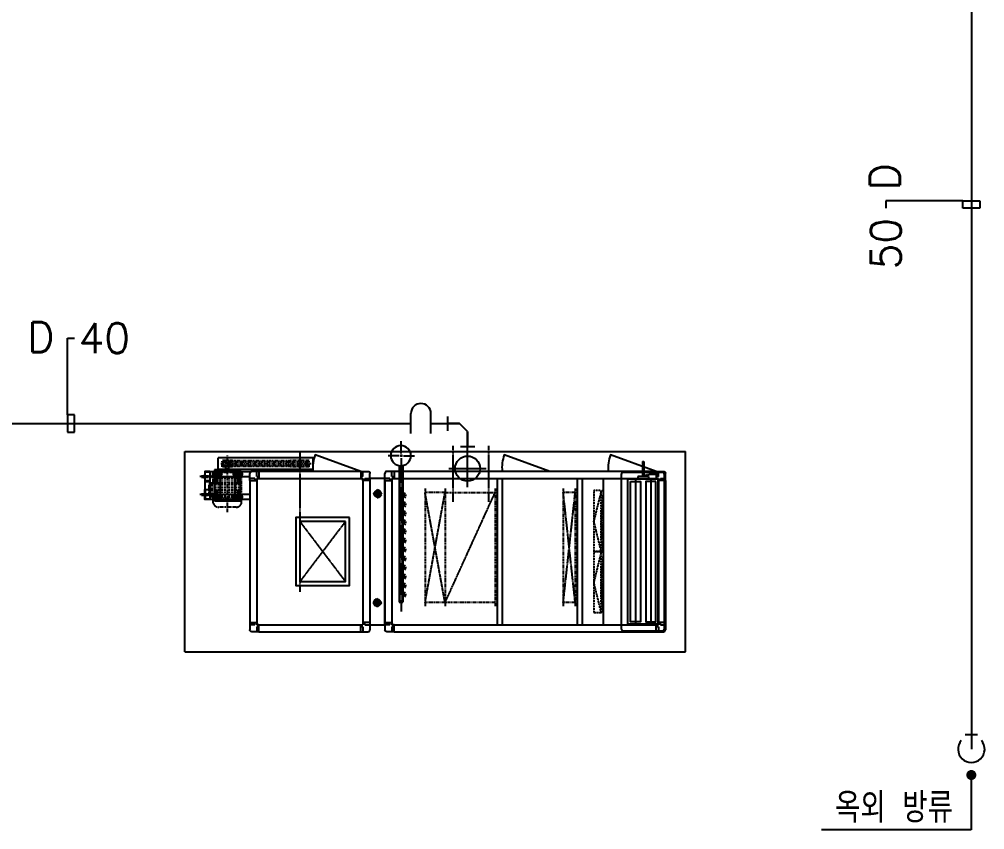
# Model space of a CAD drawing. Header units: millimetres. Extents: x 98929 to 11941380, y 952 to 54154.
# Drawn here: x 167774 to 177413, y 8670 to 16759 of the extents above; entities that cross this region are included whole.
import ezdxf
from ezdxf.enums import TextEntityAlignment as Align

# ---------------------------------------------------------------- set-up
doc = ezdxf.new("R2010")
doc.units = ezdxf.units.MM
for name, pattern in [('CENTER', [2, 1.25, -0.25, 0.25, -0.25]), ('HIDDEN', [0.375, 0.25, -0.125]), ('PHANTOM', [63.5, 31.75, -6.35, 6.35, -6.35, 6.35, -6.35]), ('PHANTOM2', [1.25, 0.625, -0.125, 0.125, -0.125, 0.125, -0.125])]:
    doc.linetypes.add(name, pattern=pattern)
for name, color, linetype in [('1', 1, 'Continuous'), ('5TXT', 7, 'Continuous'), ('BASE', 2, 'Continuous'), ('COIL', 1, 'PHANTOM'), ('DAMPER', 7, 'Continuous'), ('DOOR', 4, 'Continuous'), ('ex', 1, 'Continuous'), ('FAN', 1, 'Continuous'), ('FILTER', 1, 'HIDDEN'), ('FRAME', 2, 'Continuous'), ('HU', 1, 'Continuous'), ('pipe', 3, 'Continuous'), ('SD', 4, 'Continuous'), ('SS', 3, 'Continuous'), ('Y', 2, 'Continuous'), ('빌트인', 8, 'Continuous'), ('오배수', 6, 'Continuous')]:
    doc.layers.add(name, color=color, linetype=linetype)
doc.styles.add('굴림', font='simple.shx', dxfattribs={"bigfont": 'whgtxt.shx'})

# ---------------------------------------------------------------- blocks, each defined once
blk = doc.blocks.new('P1')
at = {"layer": '1', "color": 1, "linetype": 'Continuous'}
for p, q in [((0, -112.5), (0, 112.5)), ((112.5, 0), (-112.5, 0))]:
    blk.add_line(p, q, dxfattribs=at)
at = {"layer": 'pipe', "color": 2}
blk.add_circle((0, 0), 75, dxfattribs=at)
blk = doc.blocks.new('A$C07EE124B')
at = {"layer": 'FRAME', "color": 7}
for p, q in [((0, 0), (0, 72)), ((0, 0), (70, 0)), ((92, 92), (20, 92)), ((92, 92), (20, 92)), ((70, 0), (70, 22)), ((92, 22), (70, 22)), ((92, 22), (70, 22)), ((92, 92), (92, 22))]:
    blk.add_line(p, q, dxfattribs=at)
at = {"layer": 'FRAME', "color": 251}
for p, q in [((50, 22), (0, 22)), ((50, 22), (50, 0)), ((70, 42), (70, 92)), ((70, 42), (92, 42))]:
    blk.add_line(p, q, dxfattribs=at)
at = {"layer": 'FRAME', "color": 7}
blk.add_arc((20, 72), 20, 90, 180, dxfattribs=at)
blk = doc.blocks.new('MF-75')
at = {"layer": 'FILTER', "color": 1, "linetype": 'PHANTOM2', "ltscale": 0.5}
for p in [(-75, 305), (-75, -305)]:
    blk.add_line(p, (0, 0), dxfattribs=at)
at = {"layer": 'FILTER', "linetype": 'HIDDEN'}
blk.add_lwpolyline([(-75, 305), (0, 305), (0, -305), (-75, -305)], close=True, dxfattribs=at)
blk = doc.blocks.new('PF-20')
at = {"layer": 'FILTER', "color": 1, "linetype": 'PHANTOM2', "ltscale": 0.5}
for p in [(-20, 305), (-20, -305)]:
    blk.add_line(p, (0, 0), dxfattribs=at)
at = {"layer": 'FILTER', "linetype": 'HIDDEN'}
blk.add_lwpolyline([(-20, -305), (0, -305), (0, 305), (-20, 305)], close=True, dxfattribs=at)
blk = doc.blocks.new('11111')
at = {"layer": '1', "color": 1}
for p, q in [((-0.6, -30), (-32.9, 2.3)), ((-32.6, -2), (4.4, 35)), ((12.2, -27.5), (-30.4, 15.1)), ((-28.7, -13.4), (15.8, 31.1)), ((21.6, -21.6), (-24.5, 24.5)), ((-21.9, -21.9), (24.2, 24.2)), ((28.4, -13.1), (-16, 31.3)), ((-12.4, -27.7), (30.1, 14.8)), ((32.1, -1.5), (-4.5, 35)), ((0.6, -30), (32.4, 1.8))]:
    blk.add_line(p, q, dxfattribs=at)
blk = doc.blocks.new('A$C0D134B79')
at = {"layer": 'DAMPER', "linetype": 'Continuous'}
for p, q in [((0, 150), (0, 172.9)), ((0, 171.6), (107.9, 171.6)), ((107.9, 150), (0, 150)), ((43.6, 148), (43.6, 150)), ((90.6, 150), (43.6, 150)), ((89.8, 148), (43.6, 148)), ((48, 0.4), (48, 148)), ((59.2, 148), (48.8, 148)), ((60, 0.4), (60, 148)), ((73.8, 144.5), (63.5, 137.6)), ((75.5, 137.9), (68.8, 131.2)), ((72.9, 148), (75.5, 137.9)), ((83.9, 137.9), (75.5, 137.9)), ((79.7, 135.3), (79.7, 155.4)), ((86.5, 148), (83.9, 137.9)), ((83.9, 137.9), (90.6, 131.2)), ((85.6, 144.5), (95.9, 137.6)), ((114.5, 126.6), (92.1, 147)), ((115.3, 128.7), (92.9, 149.1)), ((107.9, 150), (107.9, 172.9)), ((181.5, 125.7), (116.8, 125.7)), ((181.5, 127.8), (117.6, 127.8)), ((181.5, 125.7), (181.5, 127.8)), ((181.5, 125.7), (181.5, 127.8)), ((48, 0.4), (60, 0.4))]:
    blk.add_line(p, q, dxfattribs=at)
for centre, radius, start, end in [((65.8, 134.1), 4.17, 123.78519, 315), ((89.8, 144.5), 3.47, 47.56377, 90), ((90.6, 146.6), 3.47, 47.56377, 90), ((93.5, 134.1), 4.17, 225, 56.21481), ((116.8, 129.2), 3.47, 227.56377, 270), ((117.6, 131.3), 3.47, 227.56377, 270)]:
    blk.add_arc(centre, radius, start, end, dxfattribs=at)
blk = doc.blocks.new('SDRT3456')
at = {"layer": 'HU', "color": 1}
for p, q in [((-14439, -5926, 0), (-14439, -5804.9, 0)), ((-14460.2, -5949.3, 0), (-14570.2, -5949.3, 0)), ((-14450.6, -5949.3, 0), (-14427.4, -5949.3, 0)), ((-14439, -5937.6, 0), (-14439, -5960.9, 0)), ((-14417.8, -5949.3, 0), (-14307.8, -5949.3, 0)), ((-14437.3, -6344.4, 0), (-14491.3, -6344.4, 0)), ((-14455.3, -6344.4, 0), (-14480.8, -6319, 0)), ((-14455.3, -6344.4, 0), (-14480.8, -6369.9, 0)), ((-14437.3, -6434.4, 0), (-14491.3, -6434.4, 0)), ((-14455.3, -6434.4, 0), (-14480.8, -6409, 0)), ((-14455.3, -6434.4, 0), (-14480.8, -6459.9, 0)), ((-14437.3, -6524.4, 0), (-14491.3, -6524.4, 0)), ((-14455.3, -6524.4, 0), (-14480.8, -6499, 0)), ((-14455.3, -6524.4, 0), (-14480.8, -6549.9, 0)), ((-14437.3, -6614.4, 0), (-14491.3, -6614.4, 0)), ((-14455.3, -6614.4, 0), (-14480.8, -6589, 0)), ((-14455.3, -6614.4, 0), (-14480.8, -6639.9, 0)), ((-14437.3, -6704.4, 0), (-14491.3, -6704.4, 0)), ((-14455.3, -6704.4, 0), (-14480.8, -6679, 0)), ((-14455.3, -6704.4, 0), (-14480.8, -6729.9, 0)), ((-14437.3, -6794.4, 0), (-14491.3, -6794.4, 0)), ((-14455.3, -6794.4, 0), (-14480.8, -6769, 0)), ((-14455.3, -6794.4, 0), (-14480.8, -6819.9, 0)), ((-14437.3, -6884.4, 0), (-14491.3, -6884.4, 0)), ((-14455.3, -6884.4, 0), (-14480.8, -6859, 0)), ((-14455.3, -6884.4, 0), (-14480.8, -6909.9, 0)), ((-14437.3, -6974.4, 0), (-14491.3, -6974.4, 0)), ((-14455.3, -6974.4, 0), (-14480.8, -6949, 0)), ((-14455.3, -6974.4, 0), (-14480.8, -6999.9, 0)), ((-14437.3, -7064.4, 0), (-14491.3, -7064.4, 0)), ((-14455.3, -7064.4, 0), (-14480.8, -7039, 0)), ((-14455.3, -7064.4, 0), (-14480.8, -7089.9, 0)), ((-14455.3, -7154.4, 0), (-14480.8, -7129, 0)), ((-14437.3, -7154.4, 0), (-14491.3, -7154.4, 0)), ((-14455.3, -7154.4, 0), (-14480.8, -7179.9, 0)), ((-14455.3, -7244.4, 0), (-14480.8, -7219, 0)), ((-14437.3, -7244.4, 0), (-14491.3, -7244.4, 0)), ((-14455.3, -7244.4, 0), (-14480.8, -7269.9, 0)), ((-14455.3, -7334.4, 0), (-14480.8, -7309, 0)), ((-14437.3, -7334.4, 0), (-14491.3, -7334.4, 0)), ((-14455.3, -7334.4, 0), (-14480.8, -7359.9, 0))]:
    blk.add_line(p, q, dxfattribs=at)
at = {"layer": 'HU', "color": 1, "linetype": 'CENTER'}
blk.add_line((-14439, -5972.6, 0), (-14439, -7505.6, 0), dxfattribs=at)
at = {"layer": 'HU'}
for p, q in [((-14455.3, -6047.7, 0), (-14455.3, -7411.2, 0)), ((-14419.3, -6048.6, 0), (-14419.3, -7411.2, 0)), ((-14419.3, -7411.2, 0), (-14455.3, -7411.2, 0))]:
    blk.add_line(p, q, dxfattribs=at)
blk.add_circle((-14435, -5949.3, 0), 100.5, dxfattribs=at)
blk = doc.blocks.new('A$C51C61049')
at = {"layer": '1', "color": 1}
for p, q in [((-1741.5, 897.3, 0), (-1741.5, 587.3, 0)), ((-1485.5, 897.3, 0), (-1741.5, 897.3, 0)), ((-1485.5, 892.3, 0), (-1741.5, 892.3, 0)), ((-1686.5, 892.3, 0), (-1686.5, 592.3, 0)), ((-1540.5, 892.3, 0), (-1540.5, 592.3, 0)), ((-1485.5, 897.3, 0), (-1485.5, 587.3, 0)), ((-1726.7, 765.3, 0), (-1726.7, 825.3, 0)), ((-1716.2, 765.3, 0), (-1716.2, 825.3, 0)), ((-1510.7, 765.3, 0), (-1510.7, 825.3, 0)), ((-1500.2, 765.3, 0), (-1500.2, 825.3, 0)), ((-1726.7, 687.3, 0), (-1726.7, 627.3, 0)), ((-1716.2, 687.3, 0), (-1716.2, 627.3, 0)), ((-1510.7, 687.3, 0), (-1510.7, 627.3, 0)), ((-1500.2, 687.3, 0), (-1500.2, 627.3, 0)), ((-1741.5, 592.3, 0), (-1485.5, 592.3, 0)), ((-1741.5, 587.3, 0), (-1485.5, 587.3, 0))]:
    blk.add_line(p, q, dxfattribs=at)
at = {"layer": '1', "color": 3, "linetype": 'PHANTOM'}
for p, q in [((-1704.5, 832.3, 0), (-1887.8, 832.3, 0)), ((-1871.1, 838.4, 0), (-1869.9, 839.7, 0)), ((-1871.1, 838.4, 0), (-1871.1, 826.2, 0)), ((-1871.1, 826.2, 0), (-1869.9, 825, 0)), ((-1871, 838.6, 0), (-1850.2, 838.6, 0)), ((-1871, 826.1, 0), (-1850.2, 826.1, 0)), ((-1869.9, 839.7, 0), (-1869.9, 825, 0)), ((-1869.9, 839.7, 0), (-1850.2, 839.7, 0)), ((-1869.9, 825, 0), (-1850.2, 825, 0)), ((-1850.2, 822.3, 0), (-1850.2, 842.4, 0)), ((-1849.2, 845.7, 0), (-1840.5, 845.7, 0)), ((-1849.2, 839, 0), (-1840.5, 839, 0)), ((-1849.2, 825.6, 0), (-1840.5, 825.6, 0)), ((-1849.2, 819, 0), (-1840.5, 819, 0)), ((-1835.5, 839.7, 0), (-1741.5, 839.7, 0)), ((-1835.5, 838.6, 0), (-1741.5, 838.6, 0)), ((-1835.5, 826.1, 0), (-1741.5, 826.1, 0)), ((-1835.5, 825, 0), (-1741.5, 825, 0)), ((-1704.5, 652.3, 0), (-1887.8, 652.3, 0)), ((-1871.1, 658.4, 0), (-1869.9, 659.7, 0)), ((-1871.1, 646.2, 0), (-1871.1, 658.4, 0)), ((-1871.1, 646.2, 0), (-1869.9, 645, 0)), ((-1871, 658.6, 0), (-1850.2, 658.6, 0)), ((-1871, 646.1, 0), (-1850.2, 646.1, 0)), ((-1869.9, 645, 0), (-1869.9, 659.7, 0)), ((-1869.9, 659.7, 0), (-1850.2, 659.7, 0)), ((-1869.9, 645, 0), (-1850.2, 645, 0)), ((-1850.2, 662.4, 0), (-1850.2, 642.3, 0)), ((-1849.2, 665.7, 0), (-1840.5, 665.7, 0)), ((-1849.2, 659, 0), (-1840.5, 659, 0)), ((-1849.2, 645.6, 0), (-1840.5, 645.6, 0)), ((-1849.2, 639, 0), (-1840.5, 639, 0)), ((-1835.5, 659.7, 0), (-1741.5, 659.7, 0)), ((-1835.5, 658.6, 0), (-1741.5, 658.6, 0)), ((-1835.5, 646.1, 0), (-1741.5, 646.1, 0)), ((-1835.5, 645, 0), (-1741.5, 645, 0))]:
    blk.add_line(p, q, dxfattribs=at)
at = {"layer": '1'}
blk.add_line((-1721.3, 832.3, 0), (-1790.5, 832.3, 0), dxfattribs=at)
at = {"layer": '1', "color": 1, "elevation": 0}
for points in [[(-1790.5, 880.3), (-1790.5, 882.3), (-1840.5, 882.3), (-1840.5, 782.3), (-1790.5, 782.3), (-1790.5, 784.3, 0.414214), (-1793.5, 787.3), (-1830.5, 787.3, -0.414214), (-1835.5, 792.3), (-1835.5, 872.3, -0.414214), (-1830.5, 877.3), (-1793.5, 877.3, 0.414214)], [(-1790.5, 604.3), (-1790.5, 602.3), (-1840.5, 602.3), (-1840.5, 702.3), (-1790.5, 702.3), (-1790.5, 700.3, -0.414214), (-1793.5, 697.3), (-1830.5, 697.3, 0.414214), (-1835.5, 692.3), (-1835.5, 612.3, 0.414214), (-1830.5, 607.3), (-1793.5, 607.3, -0.414214)]]:
    blk.add_lwpolyline(points, format="xyb", close=True, dxfattribs=at)
at = {"layer": '1', "color": 245, "linetype": 'ByBlock', "elevation": 0}
blk.add_lwpolyline([(-190.5, -647.7), (-40.5, -647.7), (-40.5, 812.3), (-190.5, 812.3)], close=True, dxfattribs=at)
at = {"layer": '1', "color": 1}
for centre in [(-1716.5, 857.3, 0), (-1510.5, 857.3, 0), (-1716.5, 627.3, 0), (-1510.5, 627.3, 0)]:
    blk.add_circle(centre, 7, dxfattribs=at)
at = {"layer": '1', "color": 3, "linetype": 'PHANTOM'}
for centre, radius, start, end in [((-1844.3, 842.4, 0), 5.92, 145.61575, 214.38425), ((-1828.1, 832.3, 0), 22.1, 162.41205, 197.58795), ((-1844.3, 822.3, 0), 5.92, 145.61575, 214.38425), ((-1844.3, 662.4, 0), 5.92, 145.61575, 214.38425), ((-1828.1, 652.3, 0), 22.1, 162.41205, 197.58795), ((-1844.3, 642.3, 0), 5.92, 145.61575, 214.38425)]:
    blk.add_arc(centre, radius, start, end, dxfattribs=at)
at = {"layer": '1', "color": 1}
for centre, start, end in [((-1721.5, 825.3, 0), 0, 180), ((-1505.5, 825.3, 0), 0, 180), ((-1721.5, 765.3, 0), 180, 0), ((-1721.5, 687.3, 0), 0, 180), ((-1505.5, 765.3, 0), 180, 0), ((-1505.5, 687.3, 0), 0, 180), ((-1721.5, 627.3, 0), 180, 0), ((-1505.5, 627.3, 0), 180, 0)]:
    blk.add_arc(centre, 5.25, start, end, dxfattribs=at)
at = {"layer": 'BASE'}
for p, q in [((-1840.5, 882.3, 0), (-1840.5, 602.3, 0)), ((-1790.5, 882.3, 0), (-1790.5, 602.3, 0)), ((-1755.5, 865.3, 0), (-1675.5, 865.3, 0)), ((-1755.5, 849.3, 0), (-1675.5, 849.3, 0)), ((-1469.5, 865.3, 0), (-1549.5, 865.3, 0)), ((-1469.5, 849.3, 0), (-1549.5, 849.3, 0)), ((-1390.5, 602.3, 0), (-1840.5, 602.3, 0)), ((-1390.5, 652.3, 0), (-1790.5, 652.3, 0)), ((-1755.5, 635.3, 0), (-1675.5, 635.3, 0)), ((-1755.5, 619.3, 0), (-1675.5, 619.3, 0)), ((-1469.5, 635.3, 0), (-1549.5, 635.3, 0)), ((-1469.5, 619.3, 0), (-1549.5, 619.3, 0))]:
    blk.add_line(p, q, dxfattribs=at)
at = {"layer": 'BASE', "color": 2}
for p, q in [((-1840.5, 882.3, 0), (-1370.5, 882.3, 0)), ((-1790.5, 832.3, 0), (-1390.5, 832.3, 0))]:
    blk.add_line(p, q, dxfattribs=at)
at = {"layer": 'BASE', "linetype": 'ByBlock'}
for centre, start, end in [((-1755.5, 857.3, 0), 90, 270), ((-1675.5, 857.3, 0), 270, 90), ((-1549.5, 857.3, 0), 90, 270), ((-1469.5, 857.3, 0), 270, 90), ((-1755.5, 627.3, 0), 90, 270), ((-1675.5, 627.3, 0), 270, 90), ((-1549.5, 627.3, 0), 90, 270), ((-1469.5, 627.3, 0), 270, 90)]:
    blk.add_arc(centre, 8, start, end, dxfattribs=at)
at = {"layer": 'COIL', "color": 1, "linetype": 'CENTER'}
for p, q in [((641.6, 579.4, 0), (641.6, 1137.6, 0)), ((997.8, 579.4, 0), (997.8, 1137.6, 0)), ((359.5, -427.7, 0), (559.5, 672.3, 0)), ((559.5, -427.7, 0), (359.5, 672.3, 0)), ((559.5, -427.7, 0), (1059.5, 672.3, 0)), ((1739.5, -427.7, 0), (1859.5, 672.3, 0)), ((1859.5, -427.7, 0), (1739.5, 672.3, 0))]:
    blk.add_line(p, q, dxfattribs=at)
at = {"layer": 'COIL', "linetype": 'PHANTOM'}
for p, q in [((359.5, 712.3, 0), (359.5, -467.7, 0)), ((559.5, 712.3, 0), (559.5, -467.7, 0)), ((1739.5, 712.3, 0), (1739.5, -467.7, 0)), ((1859.5, 712.3, 0), (1859.5, -467.7, 0)), ((559.5, 672.3, 0), (359.5, 672.3, 0)), ((559.5, 672.3, 0), (1059.5, 672.3, 0)), ((1859.5, 672.3, 0), (1739.5, 672.3, 0)), ((559.5, -427.7, 0), (359.5, -427.7, 0)), ((1059.5, -427.7, 0), (559.5, -427.7, 0)), ((1859.5, -427.7, 0), (1739.5, -427.7, 0))]:
    blk.add_line(p, q, dxfattribs=at)
at = {"layer": 'COIL', "color": 3, "linetype": 'PHANTOM'}
blk.add_line((1059.5, 712.3, 0), (1059.5, -467.7, 0), dxfattribs=at)
at = {"layer": 'DAMPER', "linetype": 'ByBlock'}
for p, q in [((2684.5, 807.3, 0), (2384.5, 807.3, 0)), ((2684.5, -642.7, 0), (2384.5, -642.7, 0))]:
    blk.add_line(p, q, dxfattribs=at)
at = {"layer": 'DAMPER', "color": 1, "linetype": 'ByBlock'}
for p, q in [((2459.4, 812.3, 0), (2459.4, -647.7, 0)), ((2614.5, 812.3, 0), (2614.5, -647.7, 0))]:
    blk.add_line(p, q, dxfattribs=at)
at = {"layer": 'DAMPER', "color": 1, "linetype": 'CENTER'}
for p, q in [((-890.5, 382.3, 0), (-435.5, -217.7, 0)), ((-435.5, 382.3, 0), (-890.5, -217.7, 0))]:
    blk.add_line(p, q, dxfattribs=at)
at = {"layer": 'DAMPER', "linetype": 'ByBlock', "elevation": 0}
blk.add_lwpolyline([(2729.5, -707.7, 0.414214), (2749.5, -687.7), (2749.5, 852.3, 0.414214), (2729.5, 872.3), (2339.5, 872.3, 0.414214), (2319.5, 852.3), (2319.5, -687.7, 0.414214), (2339.5, -707.7)], format="xyb", close=True, dxfattribs=at)
blk.add_lwpolyline([(2684.5, 807.3), (2684.5, -642.7), (2384.5, -642.7), (2384.5, 807.3)], close=True, dxfattribs=at)
at = {"layer": 'DAMPER', "color": 1, "elevation": 0}
for points in [[(2409.4, 782.3), (2509.4, 782.3), (2509.4, -617.7), (2409.4, -617.7)], [(2664.5, 782.3), (2564.5, 782.3), (2564.5, -617.7), (2664.5, -617.7)]]:
    blk.add_lwpolyline(points, close=True, dxfattribs=at)
at = {"layer": 'DAMPER', "elevation": 0}
for points in [[(-395.5, 422.3), (-930.5, 422.3), (-930.5, -257.7), (-395.5, -257.7)], [(-435.5, 382.3), (-890.5, 382.3), (-890.5, -217.7), (-435.5, -217.7)]]:
    blk.add_lwpolyline(points, close=True, dxfattribs=at)
at = {"layer": 'DOOR', "elevation": 0}
for points in [[(-282.5, 882.3), (-738.1, 1048.9, 0.119556), (-759.1, 882.3, 0.247312)], [(1606.8, 882.3), (1151.2, 1048.9, 0.119556), (1130.2, 882.3, 0.247312)], [(2667.5, 882.3), (2211.9, 1048.9, 0.119556), (2190.9, 882.3, 0.247312)]]:
    blk.add_lwpolyline(points, format="xyb", dxfattribs=at)
at = {"layer": 'FAN', "color": 1, "linetype": 'CENTER'}
blk.add_line((-890.5, 1071, 0), (-890.5, -318.7, 0), dxfattribs=at)
at = {"layer": 'FAN', "color": 2, "linetype": 'Continuous'}
for p, q in [((-758.6, 1018.1, 0), (-1705.3, 1018.1, 0)), ((-1705.3, 902.3, 0), (-1705.3, 1018.1, 0)), ((-758.6, 902.3, 0), (-758.6, 1018.1, 0)), ((-758.6, 902.3, 0), (-1705.3, 902.3, 0))]:
    blk.add_line(p, q, dxfattribs=at)
at = {"layer": 'FAN', "color": 3, "linetype": 'PHANTOM'}
for p, q in [((-1561.7, 992.8, 0), (-1665.3, 992.8, 0)), ((-1665.3, 927.1, 0), (-1665.3, 992.8, 0)), ((-1665.3, 976.4, 0), (-798.6, 977, 0)), ((-1628.2, 899.1, 0), (-1628.2, 992.8, 0)), ((-1598.7, 899.1, 0), (-1598.7, 992.8, 0)), ((-1561.7, 927.1, 0), (-1561.7, 992.8, 0)), ((-982.3, 988.5, 0), (-1561.7, 989, 0)), ((-798.6, 992.3, 0), (-982.3, 992.3, 0)), ((-982.3, 926.6, 0), (-982.3, 992.3, 0)), ((-905.2, 926.6, 0), (-905.2, 991.9, 0)), ((-875.7, 926.6, 0), (-875.7, 991.9, 0)), ((-798.6, 926.6, 0), (-798.6, 992.3, 0)), ((-1490.3, 871.6, 0), (-1736.6, 871.6, 0)), ((-1702.1, 871.6, 0), (-1702.1, 872.9, 0)), ((-1530.2, 878.2, 0), (-1696.8, 878.2, 0)), ((-1679.6, 960, 0), (-777.8, 960, 0)), ((-1674.9, 878.2, 0), (-1674.9, 891.5, 0)), ((-1552.1, 891.5, 0), (-1674.9, 891.5, 0)), ((-1665.3, 943.5, 0), (-798.6, 943, 0)), ((-1561.7, 927.1, 0), (-1665.3, 927.1, 0)), ((-1589.3, 899.1, 0), (-1637.7, 899.1, 0)), ((-1637.7, 891.5, 0), (-1637.7, 899.1, 0)), ((-1589.3, 891.5, 0), (-1589.3, 899.1, 0)), ((-982.3, 930.4, 0), (-1561.7, 930.9, 0)), ((-1552.1, 878.2, 0), (-1552.1, 891.5, 0)), ((-1524.8, 871.6, 0), (-1524.8, 872.9, 0)), ((-798.6, 926.6, 0), (-982.3, 926.6, 0)), ((-1766.3, 622.9, 0), (-1766.3, 775.4, 0)), ((-1754.4, 765, 0), (-1754.4, 853.8, 0)), ((-1472.6, 823.7, 0), (-1754.4, 823.7, 0)), ((-1742.2, 617, 0), (-1742.2, 817.5, 0)), ((-1730.2, 617, 0), (-1730.2, 817.5, 0)), ((-1703.2, 617, 0), (-1703.2, 817.5, 0)), ((-1685.3, 617, 0), (-1685.3, 817.5, 0)), ((-1662.3, 617, 0), (-1662.3, 817.5, 0)), ((-1635.5, 617, 0), (-1635.5, 817.5, 0)), ((-1591.4, 617, 0), (-1591.4, 817.5, 0)), ((-1564.7, 617, 0), (-1564.7, 817.5, 0)), ((-1541.7, 617, 0), (-1541.7, 817.5, 0)), ((-1523.7, 617, 0), (-1523.7, 817.5, 0)), ((-1496.8, 617, 0), (-1496.8, 817.5, 0)), ((-1484.8, 617, 0), (-1484.8, 817.5, 0)), ((-1472.6, 565.4, 0), (-1472.6, 853.8, 0)), ((-1796.6, 649.2, 0), (-1796.6, 750.3, 0)), ((-1782, 765, 0), (-1744.3, 765, 0)), ((-1744.3, 634.5, 0), (-1744.3, 765, 0)), ((-1782, 634.5, 0), (-1744.3, 634.5, 0)), ((-1754.4, 565.4, 0), (-1754.4, 634.5, 0)), ((-1472.6, 610.8, 0), (-1754.4, 610.8, 0)), ((-1527.5, 525.5, 0), (-1699.5, 525.5, 0))]:
    blk.add_line(p, q, dxfattribs=at)
at = {"layer": 'FAN', "color": 1, "linetype": 'PHANTOM'}
blk.add_line((-1613.5, 475.9, 0), (-1613.5, 1040.1, 0), dxfattribs=at)
at = {"layer": 'FAN', "color": 3, "linetype": 'PHANTOM'}
for centre, radius, start, end in [((-1736.6, 853.8, 0), 17.7, 90, 180), ((-1696.8, 872.9, 0), 5.32, 90, 180), ((-1530.2, 872.9, 0), 5.32, 0, 90), ((-1490.3, 853.8, 0), 17.7, 0, 90), ((-1782, 750.3, 0), 14.7, 90, 180), ((-1782, 649.2, 0), 14.7, 180, 270), ((-1701.4, 580.6, 0), 55.1, 195.98748, 271.99775), ((-1525.6, 580.6, 0), 55.1, 268.00225, 344.01252)]:
    blk.add_arc(centre, radius, start, end, dxfattribs=at)
at = {"layer": 'FILTER', "linetype": 'ByBlock'}
blk.add_line((2139.5, 812.3, 0), (2139.5, -647.7, 0), dxfattribs=at)
at = {"layer": 'FRAME'}
for p, q in [((-282.5, 882.3, 0), (-1298.5, 882.3, 0)), ((2667.5, 882.3, 0), (51.5, 882.3, 0)), ((-1390.5, 790.3, 0), (-1390.5, -625.7, 0)), ((-190.5, 790.3, 0), (-190.5, -625.7, 0)), ((-40.5, 790.3, 0), (-40.5, -625.7, 0)), ((2759.5, 790.3, 0), (2759.5, -625.7, 0)), ((-1298.5, -717.7, 0), (-282.5, -717.7, 0)), ((51.5, -717.7, 0), (2667.5, -717.7, 0))]:
    blk.add_line(p, q, dxfattribs=at)
at = {"layer": 'FRAME', "linetype": 'ByBlock'}
for p, q in [((-1320.5, 812.3, 0), (-1320.5, -647.7, 0)), ((-1320.5, 812.3, 0), (-260.5, 812.3, 0)), ((-260.5, 812.3, 0), (-260.5, -647.7, 0)), ((29.5, 812.3, 0), (29.5, -647.7, 0)), ((29.5, 812.3, 0), (2689.5, 812.3, 0)), ((1079.5, 812.3, 0), (1079.5, -647.7, 0)), ((1129.5, 812.3, 0), (1129.5, -647.7, 0)), ((1879.5, 812.3, 0), (1879.5, -647.7, 0)), ((1929.5, 812.3, 0), (1929.5, -647.7, 0)), ((2689.5, 812.3, 0), (2689.5, -647.7, 0)), ((-1320.5, -647.7, 0), (-260.5, -647.7, 0)), ((29.5, -647.7, 0), (2689.5, -647.7, 0))]:
    blk.add_line(p, q, dxfattribs=at)
at = {"layer": '빌트인', "color": 5, "linetype": 'Continuous', "lineweight": -3}
for p, q in [((-2040.5, -917.7, 0), (-2040.5, 1082.3, 0)), ((-2040.5, 1082.3, 0), (2959.5, 1082.3, 0)), ((2959.5, -917.7, 0), (2959.5, 1082.3, 0)), ((-2040.5, -917.7, 0), (2959.5, -917.7, 0))]:
    blk.add_line(p, q, dxfattribs=at)
at = {"xscale": -1}
blk.add_blockref('SDRT3456', (-14317.1, 6988.5), dxfattribs=at)
at = {"xscale": 1.299999999988358, "yscale": 1.299999999988358, "zscale": 1.299999999988358, "rotation": 180}
blk.add_blockref('11111', (-115.4, 661.8, 0), dxfattribs=at)
at = {"xscale": -1.299999999988358, "yscale": 1.299999999999272, "zscale": 1.3}
blk.add_blockref('11111', (-115.4, -431.5, 0), dxfattribs=at)
at = {"layer": 'DAMPER', "linetype": 'Continuous', "xscale": -1, "rotation": 180}
blk.add_blockref('A$C0D134B79', (2483.7, 980.3, 0), dxfattribs=at)
at = {"layer": 'FILTER', "xscale": -1}
for name, p in [('MF-75', (2044.5, 387.3, 0)), ('PF-20', (2119.5, 387.3, 0)), ('MF-75', (2044.5, -222.7, 0)), ('PF-20', (2119.5, -222.7, 0))]:
    blk.add_blockref(name, p, dxfattribs=at)
at = {"layer": 'FRAME', "linetype": 'HIDDEN'}
for p in [(-1390.5, 790.3, 0), (-40.5, 790.3, 0)]:
    blk.add_blockref('A$C07EE124B', p, dxfattribs=at)
at = {"layer": 'FRAME', "linetype": 'HIDDEN', "xscale": -1}
for p in [(-190.5, 790.3, 0), (2759.5, 790.3, 0)]:
    blk.add_blockref('A$C07EE124B', p, dxfattribs=at)
at = {"layer": 'FRAME', "linetype": 'HIDDEN', "xscale": -1, "rotation": 180}
for p in [(-1390.5, -625.7, 0), (-40.5, -625.7, 0)]:
    blk.add_blockref('A$C07EE124B', p, dxfattribs=at)
at = {"layer": 'FRAME', "linetype": 'HIDDEN', "rotation": 180}
for p in [(-190.5, -625.7, 0), (2759.5, -625.7, 0)]:
    blk.add_blockref('A$C07EE124B', p, dxfattribs=at)

msp = doc.modelspace()

# ---------------------------------------------------------------- linework, layer by layer
at = {"color": 2}
msp.add_arc((177279.5, 9473.2), 133.3, 139, 41, dxfattribs=at)
at = {"layer": 'ex', "ltscale": 3000}
for p, q in [((177193.2, 14946.7, -0.6), (176425.7, 14946.7, -0.6)), ((176425.7, 14946.7, -0.6), (176425.7, 14874.7, -0.6)), ((177193.2, 14946.7, -0.6), (177365.8, 14946.7, 0.6)), ((177365.8, 14946.7, 0.6), (177365.8, 14874.7, 0.6)), ((177365.8, 14874.7, 0.6), (177193.2, 14874.7, -0.6)), ((168253.3, 12810, -0.6), (168253.3, 13577.5, -0.6)), ((168253.3, 13577.5, -0.6), (168325.3, 13577.5, -0.6)), ((168253.3, 12810, -0.6), (168253.3, 12637.4, 0.6)), ((168325.3, 12637.4, 0.6), (168325.3, 12810, -0.6)), ((168253.3, 12637.4, 0.6), (168325.3, 12637.4, 0.6))]:
    msp.add_line(p, q, dxfattribs=at)
at = {"layer": 'ex', "linetype": 'PHANTOM', "ltscale": 2}
for p, q in [((177193.2, 14874.7, -0.6), (177193.2, 14946.7, -0.6)), ((168325.3, 12810, -0.6), (168253.3, 12810, -0.6))]:
    msp.add_line(p, q, dxfattribs=at)
at = {"layer": 'SD', "color": 2}
for p, q in [((172050.3, 12795.1), (172050.3, 12652.3)), ((172177.7, 12495.1), (172320.5, 12495.1))]:
    msp.add_line(p, q, dxfattribs=at)
at = {"layer": 'SS', "color": 1, "linetype": 'Continuous', "lineweight": -3}
for p, q in [((177279.3, 9215.5), (177279.3, 8669.9)), ((177279.3, 8669.9), (175782.7, 8669.9))]:
    msp.add_line(p, q, dxfattribs=at)
at = {"layer": 'SS', "color": 1, "linetype": 'Continuous', "lineweight": -3, "const_width": 50}
msp.add_lwpolyline([(177254.3, 9215.5, 1), (177304.3, 9215.5, 1)], format="xyb", close=True, dxfattribs=at)
at = {"layer": 'Y'}
msp.add_line((177217, 9621.6), (177342, 9621.6), dxfattribs=at)
at = {"layer": '오배수', "linetype": 'Continuous', "lineweight": -3}
for p, q in [((177279.5, 24645.1), (177279.5, 9473.2)), ((171683.5, 12623.7), (171683.5, 12823.7)), ((171883.5, 12623.7), (171883.5, 12823.7)), ((166565.4, 12723.7), (171683.5, 12723.7)), ((171883.5, 12723.7), (172170.5, 12723.7)), ((172249.1, 12274.9), (172249.1, 12645.1))]:
    msp.add_line(p, q, dxfattribs=at)
at = {"layer": '오배수', "linetype": 'Continuous'}
for p, q in [((172170.5, 12723.7), (172050.3, 12723.7)), ((172249.1, 12645.1), (172170.5, 12723.7)), ((172249.1, 12645.1), (172249.1, 12495.1))]:
    msp.add_line(p, q, dxfattribs=at)
at = {"layer": '오배수', "linetype": 'Continuous', "lineweight": -3}
msp.add_arc((171783.5, 12823.7), 100, 0.00005, 180.00005, dxfattribs=at)

# ---------------------------------------------------------------- block references
at = {"layer": 'pipe', "xscale": 1.666666666666667, "yscale": 1.666666666666667, "zscale": 1.666666666666667, "rotation": 270.0000469373786}
msp.add_blockref('P1', (172249.1, 12274.9), dxfattribs=at)
at = {"layer": '빌트인', "linetype": 'Continuous', "lineweight": -3}
msp.add_blockref('A$C51C61049', (171465.2, 11364, 0), dxfattribs=at)

# ---------------------------------------------------------------- texts
at = {"layer": '5TXT', "color": 2, "style": '굴림'}
for s, rotation, p in [('D', 90.00007, (176415.7, 15185.7, -0.6)), ('50', 90.00007, (176425.7, 14520.1, -0.6)), ('D', 0, (167989.3, 13587.5, -0.6)), ('40', 0, (168622.3, 13577.5, -0.6))]:
    msp.add_text(s, height=300, rotation=rotation, dxfattribs=at).set_placement(p, align=Align.MIDDLE_CENTER)
at = {"layer": 'SS', "color": 7, "style": '굴림', "width": 0.8}
msp.add_text('옥외 방류', height=300, dxfattribs=at).set_placement((176507.2, 8890.8), align=Align.MIDDLE_CENTER)

doc.saveas('drawing.dxf')
